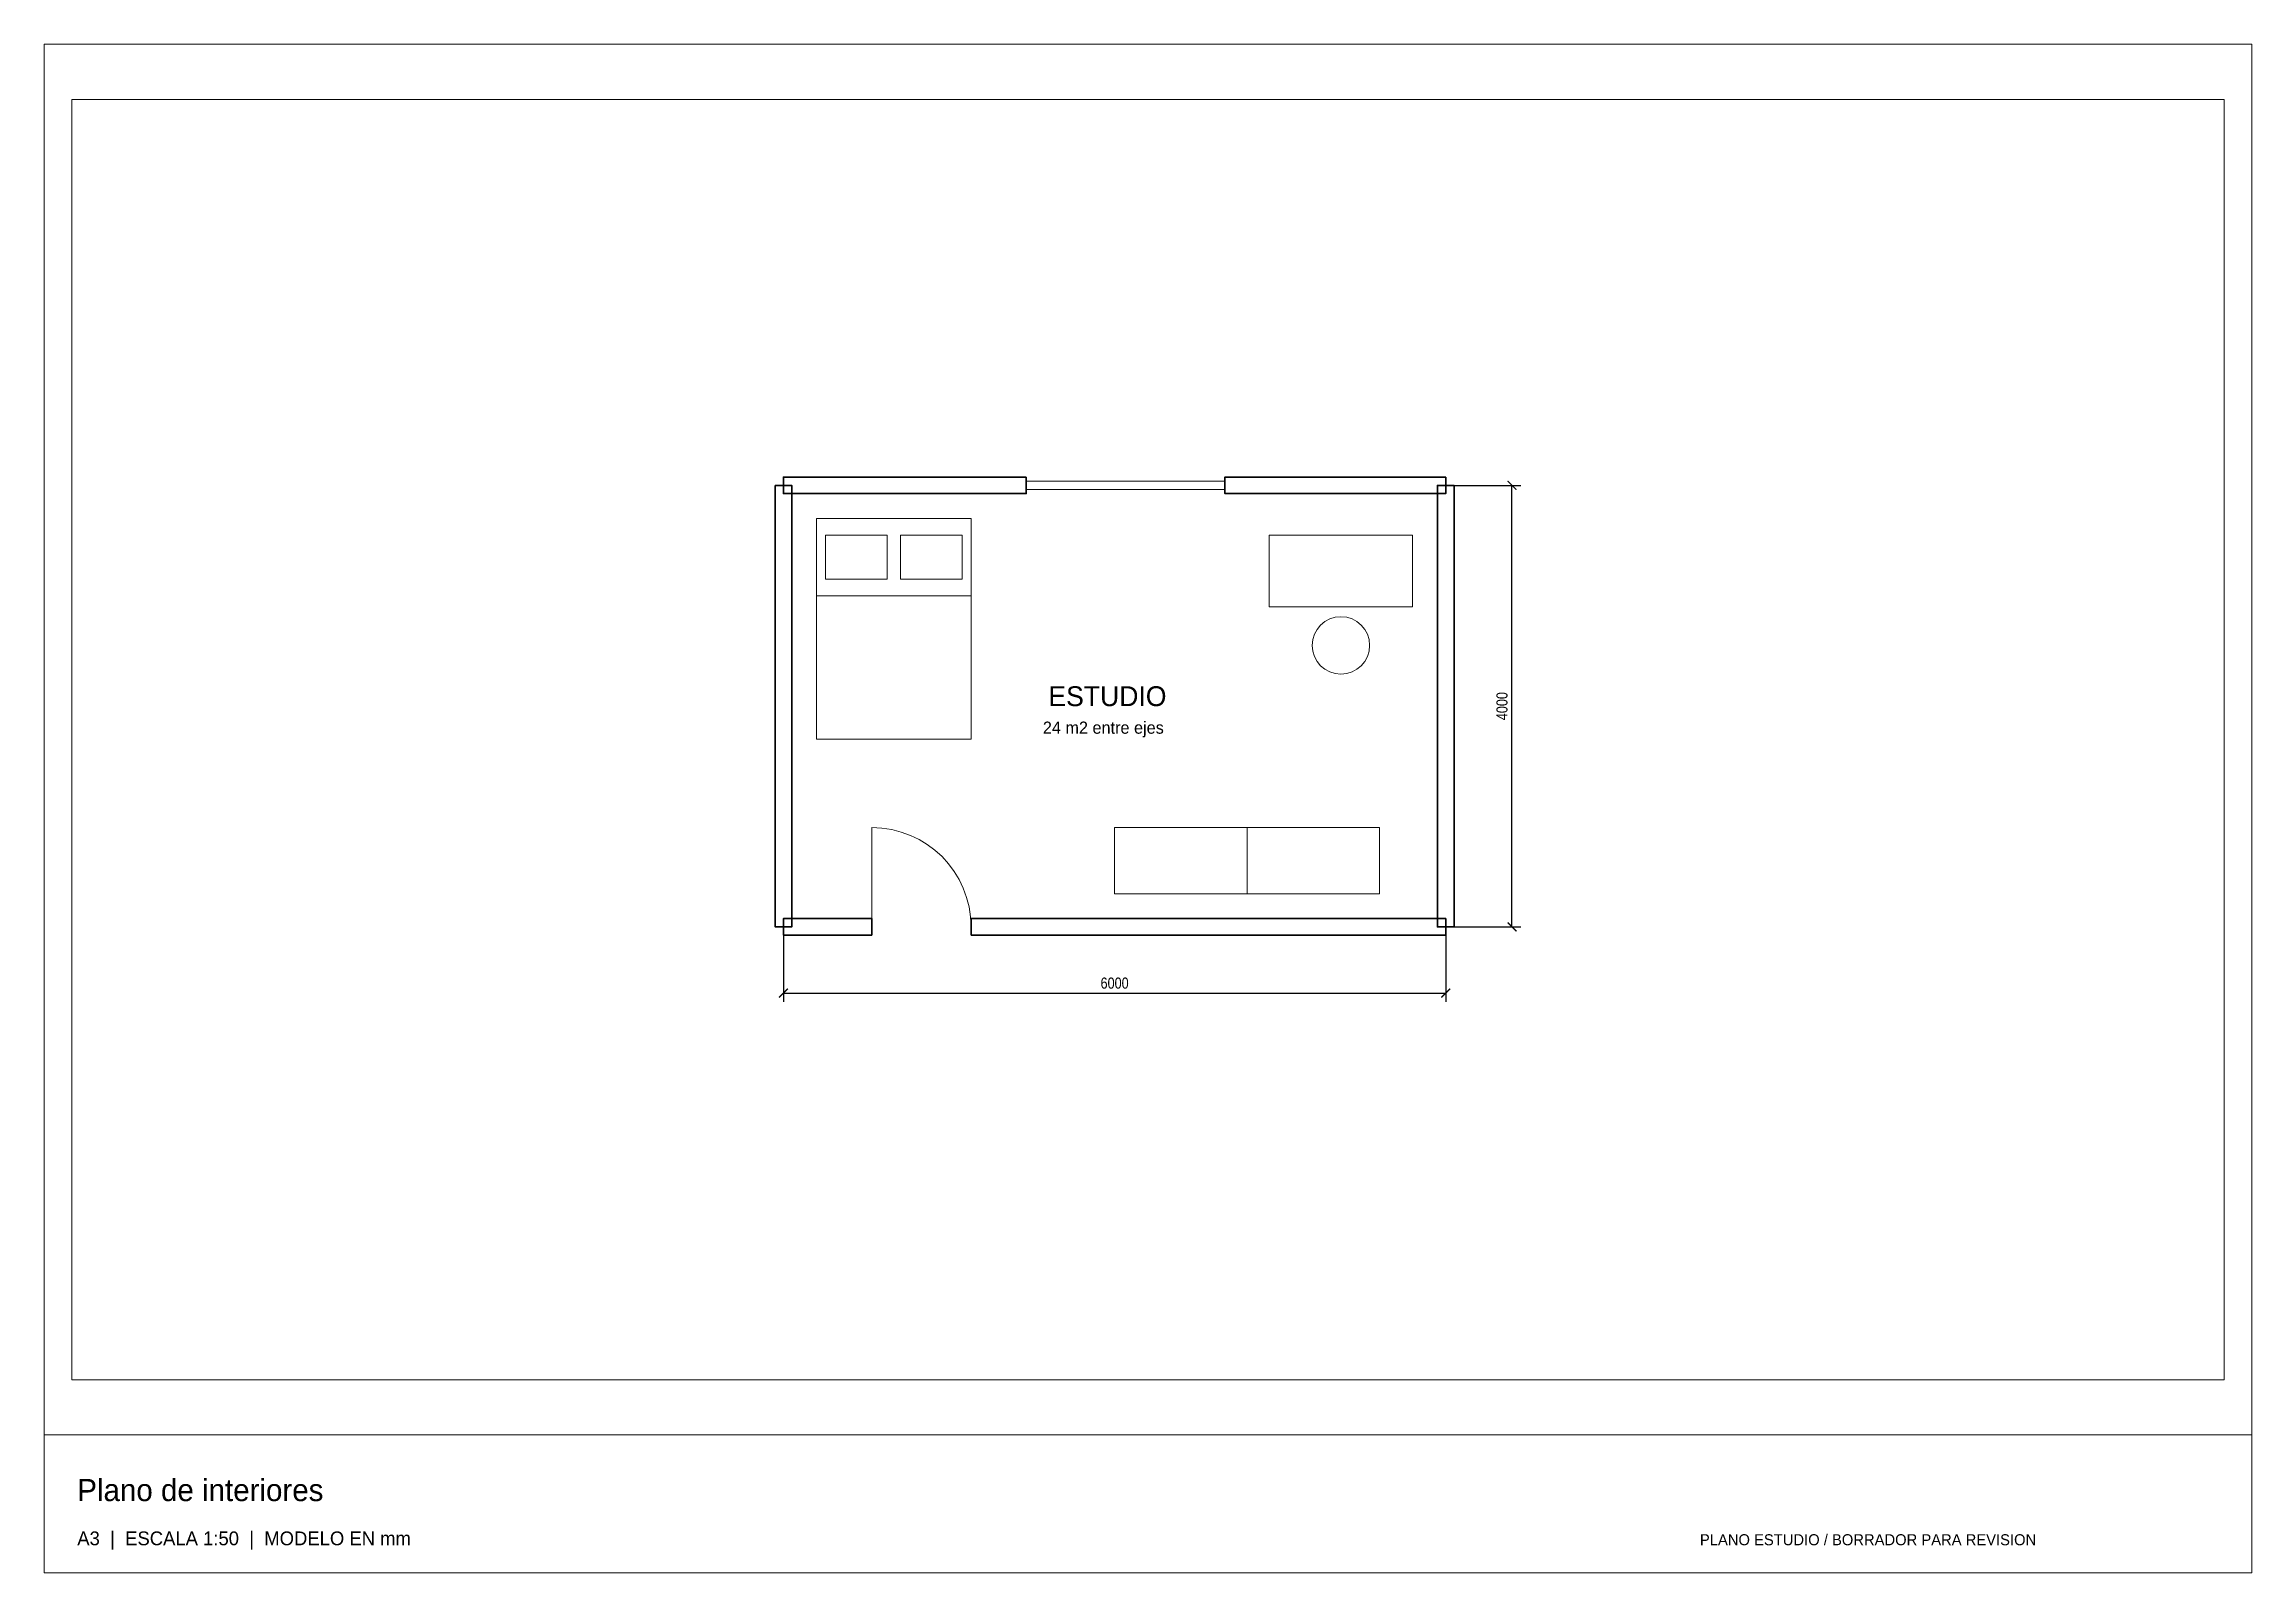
# Paper-space layout 'PE_Entrega' of a CAD drawing. Header units: millimetres. Extents: x 10 to 410, y 10 to 287.
# The model-space entities are those that its viewports show. They can reach past a viewport. Long polylines and large blocks are cut down to what shows.
import ezdxf

# ---------------------------------------------------------------- set-up
doc = ezdxf.new("R2010")
doc.units = ezdxf.units.MM
for name, color, linetype, lineweight in [('COTAS', 1, 'Continuous', 13), ('LAMINA', 7, 'Continuous', 18), ('MOBILIARIO', 8, 'Continuous', 18), ('MUROS', 7, 'Continuous', 35), ('PUERTAS', 3, 'Continuous', 18), ('TEXTOS', 7, 'Continuous', 18), ('VENTANAS', 4, 'Continuous', 18)]:
    doc.layers.add(name, color=color, linetype=linetype, lineweight=lineweight)
doc.layers.add('VIEWPORTS', color=8, linetype='Continuous', lineweight=0, plot=False)
doc.styles.add('OpenSansCondensed-Light', font='OpenSansCondensed-Light.ttf')
doc.dimstyles.new('EZDXF', dxfattribs={"dimtxt": 0.25, "dimasz": 0.175, "dimexe": 0.375, "dimexo": 0.125, "dimgap": 0.1, "dimtad": 1, "dimlfac": 100, "dimzin": 12, "dimdsep": 46, "dimtxsty": 'OpenSansCondensed-Light', "dimblk": 'ARCHTICK', "dimcen": 2.5, "dimazin": 3, "dimtfac": 0.5, "dimtmove": 2, "dimatfit": 3})

# ---------------------------------------------------------------- blocks, each defined once
blk = doc.blocks.new('_ARCHTICK')
at = {"color": 0, "linetype": 'BYBLOCK', "const_width": 0.15}
blk.add_lwpolyline([(-0.5, -0.5), (0.5, 0.5)], dxfattribs=at)

msp = doc.modelspace()

# ---------------------------------------------------------------- linework, layer by layer
at = {"layer": 'MOBILIARIO'}
for p, q in [((300, 3000), (1700, 3000)), ((4200, 300), (4200, 900))]:
    msp.add_line(p, q, dxfattribs=at)
for points in [[(300, 1700), (1700, 1700), (1700, 3700), (300, 3700)], [(380, 3150), (940, 3150), (940, 3550), (380, 3550)], [(1060, 3150), (1620, 3150), (1620, 3550), (1060, 3550)], [(4400, 2900), (5700, 2900), (5700, 3550), (4400, 3550)], [(3000, 300), (5400, 300), (5400, 900), (3000, 900)]]:
    msp.add_lwpolyline(points, close=True, dxfattribs=at)
msp.add_circle((5050, 2550), 260, dxfattribs=at)
at = {"layer": 'MUROS'}
for points in [[(-75, 4000), (-75, 0), (75, 0), (75, 4000)], [(2200, 4075), (0, 4075), (0, 3925), (2200, 3925)], [(6000, 4075), (4000, 4075), (4000, 3925), (6000, 3925)], [(6075, 0), (6075, 4000), (5925, 4000), (5925, 0)], [(0, -75), (800, -75), (800, 75), (0, 75)], [(1700, -75), (6000, -75), (6000, 75), (1700, 75)]]:
    msp.add_lwpolyline(points, close=True, dxfattribs=at)
at = {"layer": 'PUERTAS'}
msp.add_line((800, 0), (800, 900), dxfattribs=at)
msp.add_arc((800, 0), 900, 0, 90, dxfattribs=at)
at = {"layer": 'VENTANAS'}
for p, q in [((4000, 4037.5), (2200, 4037.5)), ((4000, 3962.5), (2200, 3962.5))]:
    msp.add_line(p, q, dxfattribs=at)

# ---------------------------------------------------------------- texts
at = {"layer": 'TEXTOS'}
for s, height, p in [('ESTUDIO', 180, (2400, 2000)), ('24 m2 entre ejes', 110, (2350, 1750))]:
    msp.add_text(s, height=height, dxfattribs=at).set_placement(p)

# ---------------------------------------------------------------- dimensions: what is measured, and where the dimension line sits
at = {"layer": 'COTAS'}
msp.add_linear_dim(base=(6600, 0), p1=(6000, 0), p2=(6000, 4000), angle=90, dimstyle='EZDXF', override={"dimscale": 1, "dimtxt": 100, "dimasz": 80, "dimexe": 80, "dimexo": 40, "dimgap": 40, "dimdec": 0, "dimlfac": 1}, dxfattribs=at).render()
msp.add_linear_dim(base=(0, -600), p1=(0, 0), p2=(6000, 0), dimstyle='EZDXF', override={"dimscale": 1, "dimtxt": 100, "dimasz": 80, "dimexe": 80, "dimexo": 40, "dimgap": 40, "dimdec": 0, "dimlfac": 1}, dxfattribs=at).render()

psp = doc.layouts.new('PE_Entrega')

# ---------------------------------------------------------------- linework, layer by layer
at = {"layer": 'LAMINA'}
psp.add_line((10, 35), (410, 35), dxfattribs=at)
psp.add_lwpolyline([(10, 10), (410, 10), (410, 287), (10, 287)], close=True, dxfattribs=at)

# ---------------------------------------------------------------- texts
for s, height, p in [('Plano de interiores', 4, (16, 23)), ('A3  |  ESCALA 1:50  |  MODELO EN mm', 2.5, (16, 15)), ('PLANO ESTUDIO / BORRADOR PARA REVISION', 2, (310, 15))]:
    psp.add_text(s, height=height, dxfattribs=at).set_placement(p)

# ---------------------------------------------------------------- viewports
at = {"layer": 'VIEWPORTS'}
psp.add_viewport(center=(210, 161), size=(390, 232), view_center_point=(3302.5, 1697.5), view_height=11600, dxfattribs=at)

doc.saveas('drawing.dxf')
